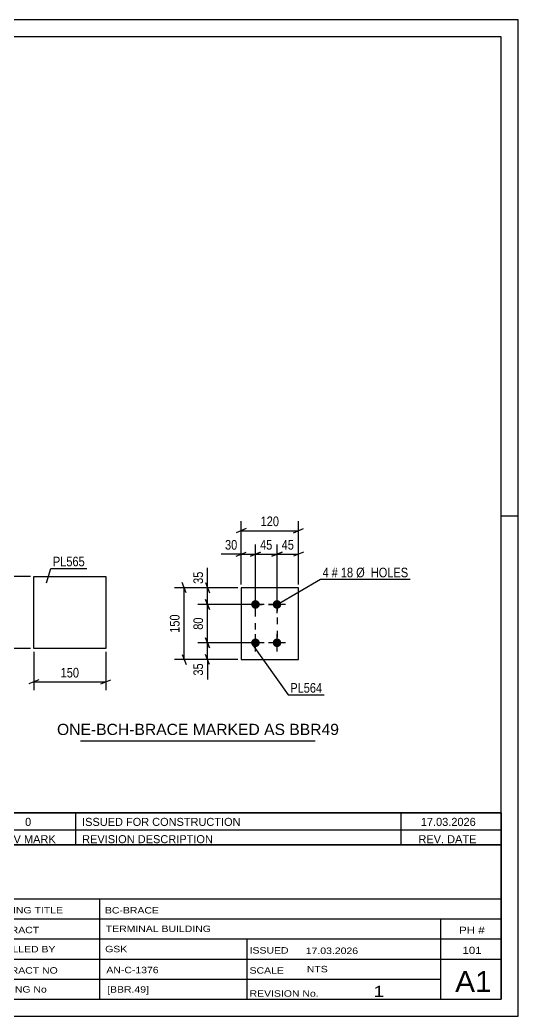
# Model space of a CAD drawing. Header units: millimetres. Extents: x 0 to 420, y 0 to 297.
# Drawn here: x 271.5 to 420, y 0 to 297 of the extents above; entities that cross this region are included whole.
import ezdxf

# ---------------------------------------------------------------- set-up
doc = ezdxf.new("R2010")
doc.units = ezdxf.units.MM
doc.linetypes.add('DXK_LINE_DOT2', pattern=[3.9198, 1.9599, -1.9599])
doc.styles.add('Arial', font='ARIAL.TTF', dxfattribs={"height": 0.2})
doc.styles.add('Arial Narrow', font='ARIALN.TTF', dxfattribs={"height": 0.2})

# ---------------------------------------------------------------- blocks, each defined once
blk = doc.blocks.new('Unknown-585637137-1129')
at = {"color": 5, "linetype": 'Continuous'}
for p, q in [((420, 297), (0, 297)), ((420, 0), (420, 297)), ((415, 292), (5, 292)), ((415, 5), (415, 292)), ((420, 149), (415, 149)), ((5, 5), (415, 5)), ((0, 0), (420, 0))]:
    blk.add_line(p, q, dxfattribs=at)
blk = doc.blocks.new('Bolt-585637137-3617 - 3615')
at = {"linetype": 'Continuous'}
for points in [[(341.69, 121.44, -1), (341.69, 124.01, -1)], [(348.12, 121.44, -1), (348.12, 124.01, -1)], [(341.69, 110.01, -1), (341.69, 112.58, -1)], [(348.12, 110.01, -1), (348.12, 112.58, -1)]]:
    blk.add_hatch(color=1, dxfattribs=at).paths.add_polyline_path(points)
at = {"color": 1, "linetype": 'Continuous'}
for p, q in [((341.69, 120.15), (341.69, 125.3)), ((348.12, 120.15), (348.12, 125.3)), ((344.26, 122.72), (339.12, 122.72)), ((350.69, 122.72), (345.54, 122.72)), ((341.69, 108.72), (341.69, 113.87)), ((348.12, 108.72), (348.12, 113.87)), ((344.26, 111.3), (339.12, 111.3)), ((350.69, 111.3), (345.54, 111.3))]:
    blk.add_line(p, q, dxfattribs=at)
blk = doc.blocks.new('Part-585637137-3616 - 3615')
at = {"color": 2, "linetype": 'Continuous'}
for p, q in [((354.54, 127.72), (337.4, 127.72)), ((337.4, 127.72), (337.4, 106.3)), ((354.54, 106.3), (354.54, 127.72)), ((337.4, 106.3), (354.54, 106.3))]:
    blk.add_line(p, q, dxfattribs=at)
blk = doc.blocks.new('Part-585637137-3625 - 3624')
at = {"color": 2, "linetype": 'Continuous'}
for p, q in [((275.63, 131.04), (297.06, 131.04)), ((275.63, 109.61), (275.63, 131.04)), ((297.06, 131.04), (297.06, 109.61)), ((297.06, 109.61), (275.63, 109.61))]:
    blk.add_line(p, q, dxfattribs=at)
blk = doc.blocks.new('Rectangle-585637137-3775 - 3615')
at = {"color": 1, "linetype": 'DXK_LINE_DOT2'}
blk.add_lwpolyline([(341.69, 122.72), (348.12, 122.72), (348.12, 111.3), (341.69, 111.3), (341.69, 122.72)], close=True, dxfattribs=at)
blk = doc.blocks.new('StraightDimension-585637137-3641 - 3615')
at = {"color": 7, "linetype": 'Continuous'}
for p, q in [((336.4, 127.72), (317.55, 127.72)), ((321, 126.22), (319.8, 129.22)), ((320.4, 106.3), (320.4, 127.72)), ((319.8, 107.8), (321, 104.8)), ((336.4, 106.3), (317.55, 106.3))]:
    blk.add_line(p, q, dxfattribs=at)
at = {"color": 0}
blk.add_wipeout([(319.65, 120.35), (315.45, 120.35), (315.45, 113.67), (319.65, 113.67)], dxfattribs=at)
at = {"color": 3, "style": 'Arial Narrow'}
blk.add_text('150', height=2.863, rotation=90.0002, dxfattribs=at).set_placement((319.05, 114.27))
blk = doc.blocks.new('StraightDimension-585637137-3631 - 3615')
at = {"color": 7, "linetype": 'Continuous'}
for p, q in [((340.69, 111.3), (324.55, 111.3)), ((326.8, 112.8), (328, 109.8)), ((327.4, 106.3), (327.4, 111.3)), ((328, 104.8), (326.8, 107.8)), ((336.4, 106.3), (324.55, 106.3))]:
    blk.add_line(p, q, dxfattribs=at)
at = {"color": 0}
blk.add_wipeout([(326.65, 105.77), (322.45, 105.77), (322.45, 100.91), (326.65, 100.91)], dxfattribs=at)
at = {"color": 7, "linetype": 'Continuous'}
blk.add_line((327.4, 106.3), (327.4, 100.39), dxfattribs=at)
blk.add_line((327.4, 106.3), (327.4, 100.39), dxfattribs=at)
at = {"color": 3, "style": 'Arial Narrow'}
blk.add_text('35', height=2.863, rotation=90.0002, dxfattribs=at).set_placement((326.05, 101.51))
blk = doc.blocks.new('StraightDimension-585637137-3647 - 3615')
at = {"color": 7, "linetype": 'Continuous'}
for p, q in [((337.4, 128.72), (337.4, 140.57)), ((341.69, 123.72), (341.69, 140.57)), ((335.9, 137.12), (338.9, 138.32)), ((337.4, 137.72), (341.69, 137.72)), ((343.19, 138.32), (340.19, 137.12))]:
    blk.add_line(p, q, dxfattribs=at)
at = {"color": 0}
blk.add_wipeout([(336.88, 138.47), (336.88, 142.67), (332.02, 142.67), (332.02, 138.47)], dxfattribs=at)
at = {"color": 7, "linetype": 'Continuous'}
blk.add_line((337.4, 137.72), (331.5, 137.72), dxfattribs=at)
blk.add_line((337.4, 137.72), (331.5, 137.72), dxfattribs=at)
at = {"color": 3, "style": 'Arial Narrow'}
blk.add_text('30', height=2.863, dxfattribs=at).set_placement((332.62, 139.07))
blk = doc.blocks.new('StraightDimension-585637137-3629 - 3615')
at = {"color": 7, "linetype": 'Continuous'}
for p, q in [((336.4, 127.72), (324.55, 127.72)), ((326.8, 129.22), (328, 126.22)), ((327.4, 122.72), (327.4, 127.72)), ((340.69, 122.72), (324.55, 122.72)), ((328, 121.22), (326.8, 124.22))]:
    blk.add_line(p, q, dxfattribs=at)
at = {"color": 0}
blk.add_wipeout([(326.65, 133.11), (322.45, 133.11), (322.45, 128.25), (326.65, 128.25)], dxfattribs=at)
at = {"color": 7, "linetype": 'Continuous'}
blk.add_line((327.4, 127.72), (327.4, 133.63), dxfattribs=at)
blk.add_line((327.4, 127.72), (327.4, 133.63), dxfattribs=at)
at = {"color": 3, "style": 'Arial Narrow'}
blk.add_text('35', height=2.863, rotation=90.0002, dxfattribs=at).set_placement((326.05, 128.85))
blk = doc.blocks.new('StraightDimension-585637137-3630 - 3615')
at = {"color": 7, "linetype": 'Continuous'}
for p, q in [((340.69, 122.72), (324.55, 122.72)), ((326.8, 124.22), (328, 121.22)), ((327.4, 111.3), (327.4, 122.72)), ((340.69, 111.3), (324.55, 111.3)), ((328, 109.8), (326.8, 112.8))]:
    blk.add_line(p, q, dxfattribs=at)
at = {"color": 0}
blk.add_wipeout([(326.65, 119.44), (322.45, 119.44), (322.45, 114.58), (326.65, 114.58)], dxfattribs=at)
at = {"color": 3, "style": 'Arial Narrow'}
blk.add_text('80', height=2.863, rotation=90.0002, dxfattribs=at).set_placement((326.05, 115.18))
blk = doc.blocks.new('StraightDimension-585637137-3645 - 3615')
at = {"color": 7, "linetype": 'Continuous'}
for p, q in [((348.12, 123.72), (348.12, 140.57)), ((354.54, 128.72), (354.54, 140.57)), ((346.62, 137.12), (349.62, 138.32)), ((348.12, 137.72), (354.54, 137.72)), ((356.04, 138.32), (353.04, 137.12))]:
    blk.add_line(p, q, dxfattribs=at)
at = {"color": 0}
blk.add_wipeout([(353.76, 138.47), (353.76, 142.67), (348.9, 142.67), (348.9, 138.47)], dxfattribs=at)
at = {"color": 3, "style": 'Arial Narrow'}
blk.add_text('45', height=2.863, dxfattribs=at).set_placement((349.5, 139.07))
blk = doc.blocks.new('StraightDimension-585637137-3646 - 3615')
at = {"color": 7, "linetype": 'Continuous'}
for p, q in [((341.69, 123.72), (341.69, 140.57)), ((348.12, 123.72), (348.12, 140.57)), ((340.19, 137.12), (343.19, 138.32)), ((341.69, 137.72), (348.12, 137.72)), ((349.62, 138.32), (346.62, 137.12))]:
    blk.add_line(p, q, dxfattribs=at)
at = {"color": 0}
blk.add_wipeout([(347.33, 138.47), (347.33, 142.67), (342.47, 142.67), (342.47, 138.47)], dxfattribs=at)
at = {"color": 3, "style": 'Arial Narrow'}
blk.add_text('45', height=2.863, dxfattribs=at).set_placement((343.07, 139.07))
blk = doc.blocks.new('StraightDimension-585637137-3657 - 3615')
at = {"color": 7, "linetype": 'Continuous'}
for p, q in [((337.4, 128.72), (337.4, 147.57)), ((354.54, 128.72), (354.54, 147.57)), ((338.9, 145.32), (335.9, 144.12)), ((337.4, 144.72), (354.54, 144.72)), ((353.04, 144.12), (356.04, 145.32))]:
    blk.add_line(p, q, dxfattribs=at)
at = {"color": 0}
blk.add_wipeout([(349.32, 145.47), (349.32, 149.67), (342.63, 149.67), (342.63, 145.47)], dxfattribs=at)
at = {"color": 3, "style": 'Arial Narrow'}
blk.add_text('120', height=2.863, dxfattribs=at).set_placement((343.23, 146.07))
blk = doc.blocks.new('StraightDimension-585637137-3665 - 3624')
at = {"color": 7, "linetype": 'Continuous'}
for p, q in [((274.63, 131.04), (262.78, 131.04)), ((266.23, 129.54), (265.03, 132.54)), ((265.63, 109.61), (265.63, 131.04)), ((265.03, 111.11), (266.23, 108.11)), ((274.63, 109.61), (262.78, 109.61))]:
    blk.add_line(p, q, dxfattribs=at)
at = {"color": 0}
blk.add_wipeout([(264.88, 123.67), (260.68, 123.67), (260.68, 116.98), (264.88, 116.98)], dxfattribs=at)
at = {"color": 3, "style": 'Arial Narrow'}
blk.add_text('150', height=2.863, rotation=90.0002, dxfattribs=at).set_placement((264.28, 117.58))
blk = doc.blocks.new('StraightDimension-585637137-3661 - 3624')
at = {"color": 7, "linetype": 'Continuous'}
for p, q in [((275.63, 108.61), (275.63, 97.21)), ((297.06, 108.61), (297.06, 97.21)), ((277.13, 100.21), (274.13, 99.01)), ((275.63, 99.61), (297.06, 99.61)), ((295.56, 99.01), (298.56, 100.21))]:
    blk.add_line(p, q, dxfattribs=at)
at = {"color": 0}
blk.add_wipeout([(289.69, 100.36), (289.69, 104.56), (283, 104.56), (283, 100.36)], dxfattribs=at)
at = {"color": 3, "style": 'Arial Narrow'}
blk.add_text('150', height=2.863, dxfattribs=at).set_placement((283.6, 100.96))
blk = doc.blocks.new('Unknown-585637137-3888')
at = {"color": 7, "linetype": 'Continuous'}
blk.add_line((289.5, 82.05), (359.5, 82.05), dxfattribs=at)
at = {"color": 7, "style": 'Arial'}
blk.add_text('ONE-BCH-BRACE MARKED AS BBR49', height=3.3428, dxfattribs=at).set_placement((282.52, 83.8))
blk = doc.blocks.new('Unknown-585637137-3885')
at = {"color": 7, "linetype": 'Continuous'}
for p, q in [((255, 51.05), (255, 5)), ((255, 51.05), (415, 51.05)), ((415, 51), (415, 5)), ((255, 35), (415, 35)), ((295.14, 35), (295.14, 5)), ((255, 29), (415, 29)), ((397, 5.05), (397, 29.05)), ((255, 23), (415, 23)), ((339.14, 23), (339.14, 5)), ((255, 17), (415, 17)), ((255, 11), (397, 11)), ((255, 5), (415, 5))]:
    blk.add_line(p, q, dxfattribs=at)
at = {"color": 7, "style": 'Arial Narrow'}
for s, height, width, p in [('DRAWING TITLE', 1.9089, 1.425378, (259.88, 30.61)), ('BC-BRACE', 1.909, 1.425378, (296.81, 30.59)), ('TERMINAL BUILDING', 1.9089, 1.425378, (297.06, 25.07)), ('CONTRACT', 1.909, 1.425378, (259.88, 24.71)), ('MODELLED BY', 1.9089, 1.425378, (259.88, 18.98)), ('GSK', 1.909, 1.425378, (296.88, 19.04)), ('ISSUED', 1.909, 1.425378, (339.94, 18.64)), ('17.03.2026', 1.909, 1.425378, (356.69, 18.52)), ('CONTRACT NO', 1.9089, 1.425378, (259.88, 12.66)), ('AN-C-1376', 1.909, 1.425378, (297.23, 12.78)), ('SCALE', 1.909, 1.425378, (339.94, 12.65)), ('A1', 6.204, 1.25, (401.24, 7.2)), ('DRAWING No', 1.909, 1.425378, (259.56, 7)), ('[BBR.49]', 1.909, 1.425378, (297.46, 6.99)), ('1', 3.34, 1.5, (376.91, 5.68)), ('REVISION No.', 1.9089, 1.425378, (339.94, 5.77))]:
    blk.add_text(s, height=height, dxfattribs=dict(at, width=width)).set_placement(p)
at = {"color": 7, "linetype": 'Continuous', "style": 'Arial Narrow'}
for s, height, width, p in [('PH #', 2.1, 1.42538, (402.4, 24.55)), ('101', 2.1, 1.42538, (403.41, 18.55)), ('NTS', 1.909, 1.425378, (357, 13.05))]:
    blk.add_text(s, height=height, dxfattribs=dict(at, width=width)).set_placement(p)
blk = doc.blocks.new('Unknown-585637137-3886')
at = {"color": 7, "linetype": 'Continuous'}
for p, q in [((255, 60.55), (415, 60.55)), ((415, 60.55), (255, 60.55)), ((255, 60.55), (255, 55.55)), ((264, 60.55), (264, 55.55)), ((288, 60.55), (288, 55.55)), ((385, 60.55), (385, 55.55)), ((415, 60.55), (415, 55.55)), ((255, 55.55), (415, 55.55)), ((255, 55.55), (255, 51.05)), ((255, 55.55), (415, 55.55)), ((264, 55.55), (264, 51.05)), ((288, 55.55), (288, 51.05)), ((385, 55.55), (385, 51.05)), ((415, 55.55), (415, 51.05)), ((415, 51.05), (255, 51.05))]:
    blk.add_line(p, q, dxfattribs=at)
at = {"color": 7, "linetype": 'Continuous', "style": 'Arial Narrow'}
for s, height, width, p in [('1', 2.39, 1.196471, (258.16, 56.7)), ('0', 2.39, 1.196471, (273, 56.7)), ('ISSUED FOR CONSTRUCTION', 2.3861, 1.196471, (290, 56.7)), ('17.03.2026', 2.386, 1.196471, (391, 56.7)), ('No', 2.386, 1.2, (256.54, 51.55)), ('REV MARK', 2.386, 1.2, (265, 51.55)), ('REVISION DESCRIPTION', 2.3861, 1.2, (290, 51.55)), ('REV. DATE', 2.386, 1.2, (390.28, 51.55))]:
    blk.add_text(s, height=height, dxfattribs=dict(at, width=width)).set_placement(p)
blk = doc.blocks.new('Mark-585637137-3668 - 3615')
at = {"color": 0}
blk.add_wipeout([(361.58, 96.42), (361.58, 99.42), (352.08, 99.42), (352.08, 96.42)], dxfattribs=at)
blk.add_wipeout([(361.58, 96.42), (361.58, 99.42), (352.08, 99.42), (352.08, 96.42)], dxfattribs=at)
at = {"color": 30, "linetype": 'Continuous'}
for p, q in [((340.87, 110.62), (351.48, 95.82)), ((351.48, 95.82), (362.18, 95.82))]:
    blk.add_line(p, q, dxfattribs=at)
at = {"color": 3, "style": 'Arial Narrow'}
blk.add_text('PL564', height=2.863, dxfattribs=at).set_placement((352.08, 96.42))
blk = doc.blocks.new('Mark-585637137-3671 - 3615')
at = {"color": 0}
blk.add_wipeout([(363.53, 130.82), (363.53, 133.82), (361.71, 133.82), (361.71, 130.82)], dxfattribs=at)
blk.add_wipeout([(363.53, 130.82), (363.53, 133.82), (361.71, 133.82), (361.71, 130.82)], dxfattribs=at)
at = {"color": 7, "linetype": 'Continuous'}
blk.add_line((348.12, 122.72), (361.11, 130.22), dxfattribs=at)
at = {"color": 0}
blk.add_wipeout([(366.26, 130.82), (366.26, 133.82), (364.43, 133.82), (364.43, 130.82)], dxfattribs=at)
blk.add_wipeout([(366.26, 130.82), (366.26, 133.82), (364.43, 133.82), (364.43, 130.82)], dxfattribs=at)
at = {"color": 3, "style": 'Arial Narrow'}
blk.add_text('4', height=2.86, dxfattribs=at).set_placement((361.71, 130.82))
at = {"color": 0}
blk.add_wipeout([(370.82, 130.82), (370.82, 133.82), (367.16, 133.82), (367.16, 130.82)], dxfattribs=at)
blk.add_wipeout([(370.82, 130.82), (370.82, 133.82), (367.16, 133.82), (367.16, 130.82)], dxfattribs=at)
at = {"color": 3, "style": 'Arial Narrow'}
blk.add_text('#', height=2.86, dxfattribs=at).set_placement((364.43, 130.82))
at = {"color": 0}
blk.add_wipeout([(387.25, 130.82), (387.25, 133.82), (371.72, 133.82), (371.72, 130.82)], dxfattribs=at)
blk.add_wipeout([(387.25, 130.82), (387.25, 133.82), (371.72, 133.82), (371.72, 130.82)], dxfattribs=at)
at = {"color": 7, "linetype": 'Continuous'}
blk.add_line((361.11, 130.22), (387.85, 130.22), dxfattribs=at)
at = {"color": 3, "style": 'Arial Narrow'}
for s, p in [('18', (367.16, 130.82)), ('Ø  HOLES', (371.72, 130.82))]:
    blk.add_text(s, height=2.863, dxfattribs=at).set_placement(p)
blk = doc.blocks.new('Mark-585637137-3672 - 3624')
at = {"color": 0}
blk.add_wipeout([(290.8, 134.09), (290.8, 137.09), (281.29, 137.09), (281.29, 134.09)], dxfattribs=at)
blk.add_wipeout([(290.8, 134.09), (290.8, 137.09), (281.29, 137.09), (281.29, 134.09)], dxfattribs=at)
at = {"color": 30, "linetype": 'Continuous'}
for p, q in [((279.39, 129.16), (280.69, 133.49)), ((280.69, 133.49), (291.4, 133.49))]:
    blk.add_line(p, q, dxfattribs=at)
at = {"color": 3, "style": 'Arial Narrow'}
blk.add_text('PL565', height=2.863, dxfattribs=at).set_placement((281.29, 134.09))

msp = doc.modelspace()

# ---------------------------------------------------------------- block references
for name in ['Unknown-585637137-1129', 'Part-585637137-3625 - 3624', 'Part-585637137-3616 - 3615', 'Bolt-585637137-3617 - 3615', 'Rectangle-585637137-3775 - 3615', 'Unknown-585637137-3888', 'Unknown-585637137-3886', 'Unknown-585637137-3885']:
    msp.add_blockref(name, (0, 0))

# ---------------------------------------------------------------- next in the draw order: block references
for name in ['StraightDimension-585637137-3645 - 3615', 'Mark-585637137-3672 - 3624', 'StraightDimension-585637137-3665 - 3624', 'StraightDimension-585637137-3641 - 3615']:
    msp.add_blockref(name, (0, 0))

# ---------------------------------------------------------------- next in the draw order: block references
for name in ['StraightDimension-585637137-3647 - 3615', 'StraightDimension-585637137-3631 - 3615', 'StraightDimension-585637137-3661 - 3624']:
    msp.add_blockref(name, (0, 0))

# ---------------------------------------------------------------- next in the draw order: block references
msp.add_blockref('StraightDimension-585637137-3629 - 3615', (0, 0))

# ---------------------------------------------------------------- next in the draw order: block references
msp.add_blockref('StraightDimension-585637137-3630 - 3615', (0, 0))

# ---------------------------------------------------------------- next in the draw order: block references
for name in ['StraightDimension-585637137-3646 - 3615', 'Mark-585637137-3668 - 3615']:
    msp.add_blockref(name, (0, 0))

# ---------------------------------------------------------------- next in the draw order: block references
msp.add_blockref('StraightDimension-585637137-3657 - 3615', (0, 0))

# ---------------------------------------------------------------- next in the draw order: block references
msp.add_blockref('Mark-585637137-3671 - 3615', (0, 0))

doc.saveas('drawing.dxf')
